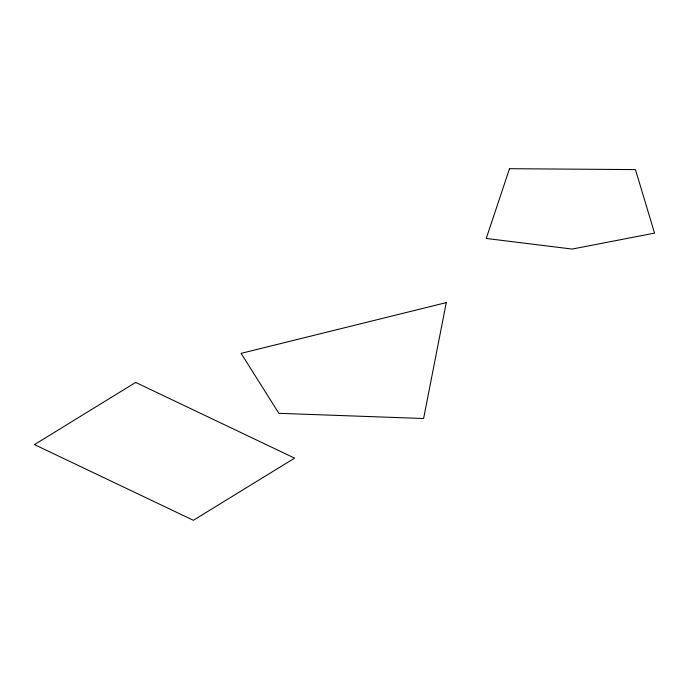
<?xml version="1.0" encoding="UTF-8"?>
<svg xmlns="http://www.w3.org/2000/svg" width="689" height="689" viewBox="0 0 689 689"><rect width="100%" height="100%" fill="white"/><g stroke="black" fill="none" stroke-linecap="round" stroke-linejoin="round"><path stroke-width="1.03" d="M446.274 302.6L423.606 418.516L278.873 413.322L241.09 353.354L446.274 302.6M509.515 168.702L486.227 238.454L572.154 249.065L654.55 233.123L635.439 169.597L509.515 168.702M135.681 382.438L34.45 444.603L193.368 520.298L294.599 458.133L135.681 382.438"/></g></svg>
